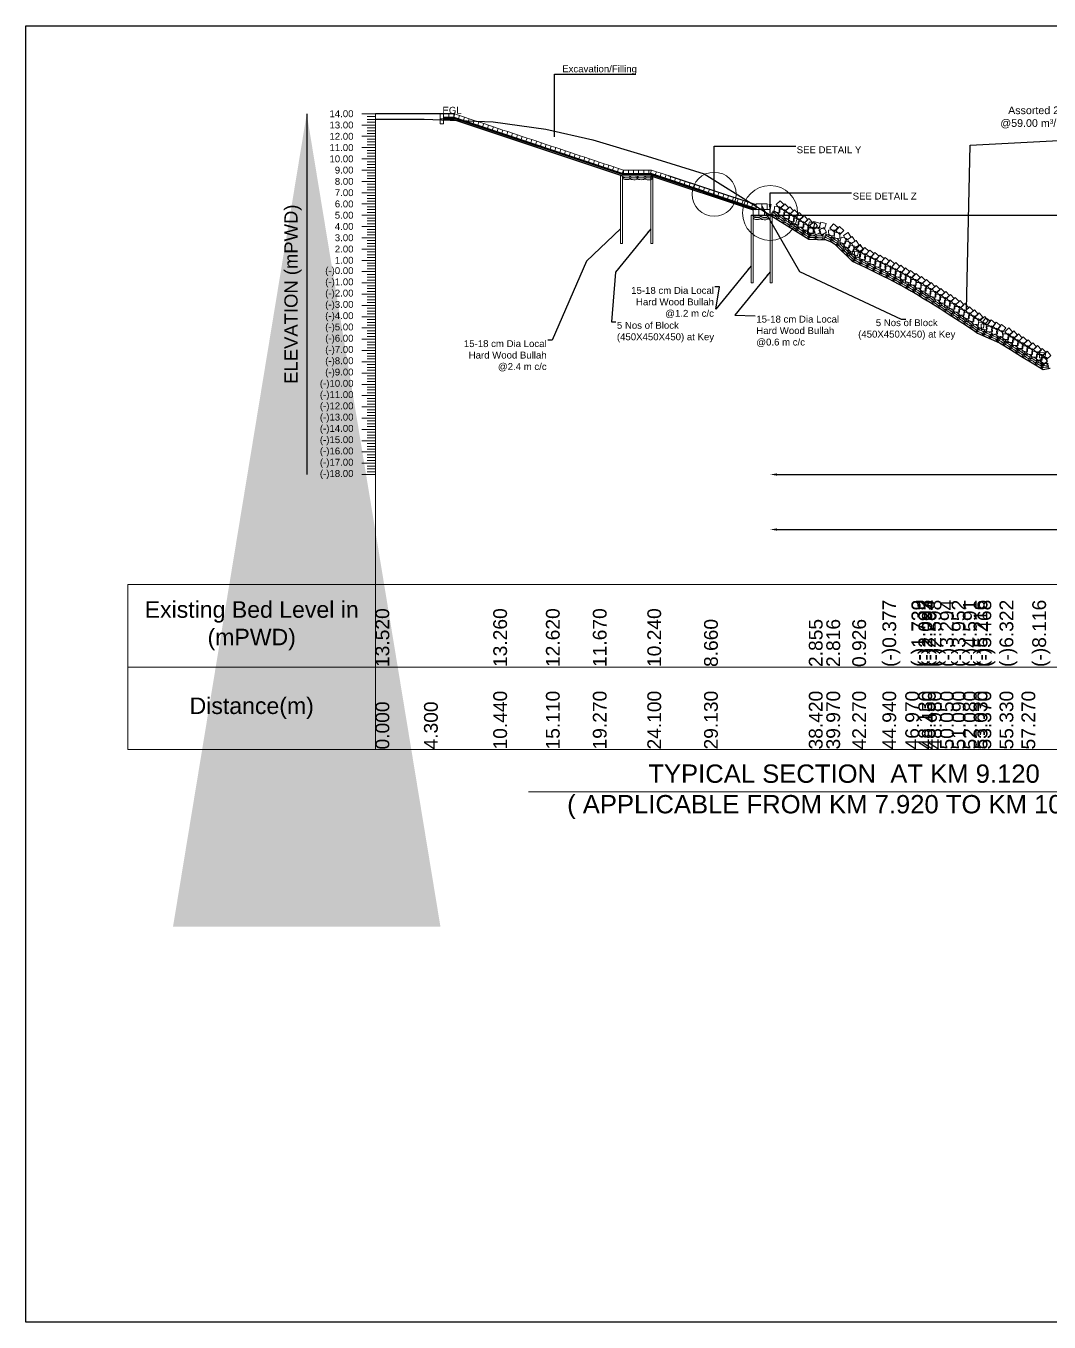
# Model space of a CAD drawing. Header units: inches. Extents: x 89000 to 215021, y -28933 to 1384.
# Drawn here: x 157568.1 to 157658.7, y -28933 to -28818.2 of the extents above; entities that cross this region are included whole.
import ezdxf

# ---------------------------------------------------------------- set-up
doc = ezdxf.new("R2010")
doc.units = ezdxf.units.IN
doc.header["$LTSCALE"] = 7
doc.header["$MEASUREMENT"] = 0
doc.header["$PDMODE"] = 3
doc.linetypes.add('CENTER', pattern=[2, 1.25, -0.25, 0.25, -0.25])
for name, color, linetype, lineweight in [('Bed Level Divider', 7, 'Continuous', 9), ('CL of Xsection', 7, 'CENTER', 9), ('Cross section Data Border', 7, 'Continuous', 9), ('Cross Section Labels', 7, 'Continuous', 9), ('Existing_Bed_Level for Xsection', 7, 'Continuous', 25), ('Long Section Labels', 7, 'Continuous', 9)]:
    doc.layers.add(name, color=color, linetype=linetype, lineweight=lineweight)
doc.styles.get("Standard").update_dxf_attribs({"font": 'arial.ttf'})
doc.dimstyles.new('Appron Lebeling Style', dxfattribs={"dimtxt": 50, "dimasz": 50, "dimexe": 0.18, "dimexo": 0.0625, "dimgap": 0.09, "dimtad": 0, "dimtih": 1, "dimtoh": 1, "dimdec": 4, "dimzin": 0, "dimdsep": 46, "dimtxsty": 'Standard', "dimcen": 0.09, "dimse1": 1, "dimse2": 1, "dimadec": 0, "dimazin": 0, "dimtfac": 1, "dimtdec": 4, "dimtofl": 0, "dimtmove": 0, "dimatfit": 3, "dimfxl": 1, "dimtolj": 1, "dimtzin": 0, "dimarcsym": 0})
doc.dimstyles.get("Standard").update_dxf_attribs({"dimtxt": 0.18, "dimasz": 0.18, "dimexe": 0.18, "dimexo": 0.0625, "dimgap": 0.09, "dimtad": 0, "dimtih": 1, "dimtoh": 1, "dimdec": 4, "dimzin": 0, "dimdsep": 46, "dimtxsty": 'Standard', "dimcen": 0.09, "dimadec": 0, "dimazin": 0, "dimtfac": 1, "dimtdec": 4, "dimtofl": 0, "dimtmove": 0, "dimatfit": 3, "dimfxl": 1, "dimtolj": 1, "dimtzin": 0, "dimarcsym": 0})

# ---------------------------------------------------------------- blocks, each defined once
blk = doc.blocks.new('*D4')
at = {"layer": 'Cross Section Labels', "color": 0, "lineweight": -2, "transparency": 16777216}
for p, q in [((157634.57, -28857.9), (157668.61, -28857.9)), ((157704.29, -28857.9), (157670.25, -28857.9))]:
    blk.add_line(p, q, dxfattribs=at)
at = {"layer": 'Cross Section Labels', "color": 0, "transparency": 16777216}
for points in [[(157634.57, -28857.8), (157634.57, -28858), (157633.97, -28857.9)], [(157704.29, -28857.8), (157704.29, -28858), (157704.89, -28857.9)]]:
    blk.add_solid(points, dxfattribs=at)
at = {"layer": 'Defpoints', "color": 0, "transparency": 16777216}
for p in [(157633.97, -28834.93), (157704.89, -28856.75), (157704.89, -28857.9)]:
    blk.add_point(p, dxfattribs=at)
at = {"layer": 'Cross Section Labels', "color": 0, "transparency": 16777216, "insert": (157669.43, -28857.9), "char_height": 0.3, "attachment_point": 5}
blk.add_mtext('\\A1;77.00 m', dxfattribs=at)
blk = doc.blocks.new('*D5')
at = {"layer": 'Cross Section Labels', "color": 0, "lineweight": -2, "transparency": 16777216}
for p, q in [((157634.57, -28862.77), (157667.21, -28862.77)), ((157704.29, -28862.77), (157671.65, -28862.77))]:
    blk.add_line(p, q, dxfattribs=at)
at = {"layer": 'Cross Section Labels', "color": 0, "transparency": 16777216}
for points in [[(157634.57, -28862.67), (157634.57, -28862.87), (157633.97, -28862.77)], [(157704.29, -28862.67), (157704.29, -28862.87), (157704.89, -28862.77)]]:
    blk.add_solid(points, dxfattribs=at)
at = {"layer": 'Defpoints', "color": 0, "transparency": 16777216}
for p in [(157633.97, -28834.93), (157704.89, -28856.75), (157704.89, -28862.77)]:
    blk.add_point(p, dxfattribs=at)
at = {"layer": 'Cross Section Labels', "color": 0, "transparency": 16777216, "insert": (157669.43, -28862.77), "char_height": 0.3, "attachment_point": 5}
blk.add_mtext('\\A1;Block @59.00 m³/m ^JGoo Bag @58.00 m³/m ', dxfattribs=at)

msp = doc.modelspace()

# ---------------------------------------------------------------- linework, layer by layer
msp.add_lwpolyline([(157568.09036, -28818.16454), (157730.45036, -28818.16454), (157730.45036, -28932.9693), (157568.09036, -28932.9693)], close=True)
at = {"layer": 'Bed Level Divider'}
for p, q in [((157605.96568, -28825.94681), (157606.06041, -28825.96218)), ((157620.73125, -28831.43864), (157620.73125, -28837.42972)), ((157620.73125, -28831.43864), (157620.91099, -28831.43864)), ((157620.91099, -28831.43864), (157623.40727, -28831.43864)), ((157620.91099, -28831.43864), (157623.40727, -28831.43864)), ((157620.91099, -28831.43864), (157620.91099, -28837.42972)), ((157620.92719, -28831.33879), (157623.42347, -28831.33879)), ((157620.94339, -28831.23894), (157623.43968, -28831.23894)), ((157623.40727, -28831.43864), (157623.40727, -28837.42972)), ((157623.40727, -28831.43864), (157623.587, -28831.43864)), ((157623.587, -28831.43864), (157623.587, -28837.42972)), ((157632.29492, -28834.93344), (157632.29492, -28840.93344)), ((157632.47492, -28834.93344), (157632.47492, -28840.93344)), ((157633.97269, -28834.93344), (157633.97269, -28840.93344)), ((157634.15269, -28834.93344), (157634.15269, -28840.93344)), ((157620.73125, -28837.42972), (157620.91099, -28837.42972)), ((157623.40727, -28837.42972), (157623.587, -28837.42972)), ((157632.29492, -28840.93344), (157632.47492, -28840.93344)), ((157633.97269, -28840.93344), (157634.15269, -28840.93344)), ((157599.03742, -28857.89926), (157599.03742, -28867.64086))]:
    msp.add_line(p, q, dxfattribs=at)
at = {"layer": 'CL of Xsection'}
msp.add_line((157623.22879, -28830.93938), (157623.47625, -28830.93537), dxfattribs=at)
at = {"layer": 'Cross section Data Border'}
for points in [[(157716.34284, -28882.25326), (157577.11882, -28882.25326), (157577.11882, -28867.64086), (157716.34284, -28867.64086)], [(157599.03742, -28867.64086), (157599.03742, -28882.25326)], [(157577.11882, -28874.94706), (157716.34284, -28874.94706)]]:
    msp.add_lwpolyline(points, dxfattribs=at)
at = {"layer": 'Cross Section Labels'}
msp.add_lwpolyline([(157612.58986, -28885.99045), (157640.51578, -28885.99045), (157668.4417, -28885.99045)], dxfattribs=at)
for centre, radius in [((157629.0178, -28833.07195), 1.94832), ((157633.97269, -28834.73374), 2.4354)]:
    msp.add_circle(centre, radius, dxfattribs=at)
at = {"layer": 'Existing_Bed_Level for Xsection'}
for points in [[(157605.96568, -28825.94681), (157599.03742, -28825.94681)], [(157605.06702, -28826.24637), (157605.96568, -28826.24637), (157620.94339, -28831.23894)], [(157599.03728, -28826.41422), (157603.33089, -28826.41422), (157609.46177, -28826.67384), (157614.12483, -28827.31289), (157618.27864, -28828.26147), (157623.10147, -28829.68935), (157628.12399, -28831.267), (157637.40019, -28837.06337), (157638.94788, -28837.10232), (157639.42717, -28837.32598), (157639.6768, -28837.46178), (157641.24447, -28838.98951), (157642.39276, -28839.54269), (157643.9105, -28840.29057), (157643.99038, -28840.32153), (157644.42973, -28840.5392), (157645.93748, -28841.33202), (157646.48666, -28841.64456), (157646.50664, -28841.65055), (157647.09576, -28842.00602), (157647.10574, -28842.00802), (157647.41528, -28842.20472), (157647.91454, -28842.50827), (157647.9445, -28842.52724), (157649.01291, -28843.20324), (157650.05136, -28843.86026), (157651.03989, -28844.49831), (157651.98848, -28845.12238), (157652.32797, -28845.37401), (157654.28506, -28846.22674), (157655.25362, -28846.83483), (157656.22218, -28847.43394), (157657.18075, -28848.01807), (157658.13932, -28848.58723), (157658.76839, -28848.48538)], [(157605.06702, -28826.34622), (157605.94948, -28826.34622), (157620.92719, -28831.33879)], [(157605.06702, -28826.44607), (157605.93328, -28826.44607), (157620.91099, -28831.43864)], [(157622.80816, -28831.23894), (157622.87038, -28831.25967)], [(157623.38153, -28831.21955), (157632.74123, -28834.33945)], [(157623.40727, -28831.43864), (157632.47492, -28834.46119)], [(157623.42347, -28831.33879), (157632.70965, -28834.43418)], [(157624.03879, -28831.43864), (157632.72454, -28834.33389)], [(157632.72454, -28834.01813), (157624.98606, -28831.43864)], [(157632.29492, -28834.93344), (157731.03492, -28834.93344)]]:
    msp.add_lwpolyline(points, dxfattribs=at)
at = {"layer": 'Long Section Labels'}
for points in [[(157599.03742, -28825.94681), (157597.81972, -28825.94681)], [(157599.03742, -28826.19644), (157598.3068, -28826.19644)], [(157599.03742, -28857.89926), (157599.03742, -28856.90075), (157599.03742, -28855.90223), (157599.03742, -28854.90372), (157599.03742, -28853.9052), (157599.03742, -28852.90669), (157599.03742, -28851.90818), (157599.03742, -28850.90966), (157599.03742, -28849.91115), (157599.03742, -28848.91263), (157599.03742, -28847.91412), (157599.03742, -28846.91561), (157599.03742, -28845.91709), (157599.03742, -28844.91858), (157599.03742, -28843.92006), (157599.03742, -28842.92155), (157599.03742, -28841.92304), (157599.03742, -28840.92452), (157599.03742, -28839.92601), (157599.03742, -28838.92749), (157599.03742, -28837.92898), (157599.03742, -28836.93047), (157599.03742, -28835.93195), (157599.03742, -28834.93344), (157599.03742, -28833.93492), (157599.03742, -28832.93641), (157599.03742, -28831.9379), (157599.03742, -28830.93938), (157599.03742, -28829.94087), (157599.03742, -28828.94235), (157599.03742, -28827.94384), (157599.03742, -28826.94533), (157599.03742, -28825.94681)], [(157599.03742, -28826.94533), (157597.81972, -28826.94533)], [(157599.03742, -28826.44607), (157598.3068, -28826.44607)], [(157599.03742, -28826.6957), (157598.3068, -28826.6957)], [(157599.03742, -28827.19495), (157598.3068, -28827.19495)], [(157599.03742, -28827.44458), (157598.3068, -28827.44458)], [(157599.03742, -28827.94384), (157597.81972, -28827.94384)], [(157599.03742, -28827.69421), (157598.3068, -28827.69421)], [(157599.03742, -28828.19347), (157598.3068, -28828.19347)], [(157599.03742, -28828.4431), (157598.3068, -28828.4431)], [(157599.03742, -28828.94235), (157597.81972, -28828.94235)], [(157599.03742, -28828.69273), (157598.3068, -28828.69273)], [(157599.03742, -28829.19198), (157598.3068, -28829.19198)], [(157599.03742, -28829.44161), (157598.3068, -28829.44161)], [(157599.03742, -28829.69124), (157598.3068, -28829.69124)], [(157599.03742, -28829.94087), (157597.81972, -28829.94087)], [(157599.03742, -28830.1905), (157598.3068, -28830.1905)], [(157599.03742, -28830.44013), (157598.3068, -28830.44013)], [(157599.03742, -28830.68975), (157598.3068, -28830.68975)], [(157599.03742, -28830.93938), (157597.81972, -28830.93938)], [(157599.03742, -28831.9379), (157597.81972, -28831.9379)], [(157599.03742, -28831.18901), (157598.3068, -28831.18901)], [(157599.03742, -28831.43864), (157598.3068, -28831.43864)], [(157599.03742, -28831.68827), (157598.3068, -28831.68827)], [(157623.38153, -28831.21955), (157623.47625, -28830.93537)], [(157599.03742, -28832.93641), (157597.81972, -28832.93641)], [(157599.03742, -28832.18752), (157598.3068, -28832.18752)], [(157599.03742, -28832.43715), (157598.3068, -28832.43715)], [(157599.03742, -28832.68678), (157598.3068, -28832.68678)], [(157599.03742, -28833.18604), (157598.3068, -28833.18604)], [(157599.03742, -28833.93492), (157597.81972, -28833.93492)], [(157599.03742, -28833.43567), (157598.3068, -28833.43567)], [(157599.03742, -28833.6853), (157598.3068, -28833.6853)], [(157599.03742, -28834.18455), (157598.3068, -28834.18455)], [(157599.03742, -28834.93344), (157597.81972, -28834.93344)], [(157599.03742, -28834.43418), (157598.3068, -28834.43418)], [(157599.03742, -28834.68381), (157598.3068, -28834.68381)], [(157599.03742, -28835.18307), (157598.3068, -28835.18307)], [(157599.03742, -28835.4327), (157598.3068, -28835.4327)], [(157599.03742, -28835.93195), (157597.81972, -28835.93195)], [(157599.03742, -28835.68232), (157598.3068, -28835.68232)], [(157599.03742, -28836.18158), (157598.3068, -28836.18158)], [(157599.03742, -28836.43121), (157598.3068, -28836.43121)], [(157599.03742, -28836.93047), (157597.81972, -28836.93047)], [(157599.03742, -28836.68084), (157598.3068, -28836.68084)], [(157599.03742, -28837.18009), (157598.3068, -28837.18009)], [(157599.03742, -28837.42972), (157598.3068, -28837.42972)], [(157599.03742, -28837.67935), (157598.3068, -28837.67935)], [(157599.03742, -28837.92898), (157597.81972, -28837.92898)], [(157599.03742, -28838.92749), (157597.81972, -28838.92749)], [(157599.03742, -28838.17861), (157598.3068, -28838.17861)], [(157599.03742, -28838.42824), (157598.3068, -28838.42824)], [(157599.03742, -28838.67787), (157598.3068, -28838.67787)], [(157599.03742, -28839.92601), (157597.81972, -28839.92601)], [(157599.03742, -28839.17712), (157598.3068, -28839.17712)], [(157599.03742, -28839.42675), (157598.3068, -28839.42675)], [(157599.03742, -28839.67638), (157598.3068, -28839.67638)], [(157599.03742, -28840.92452), (157597.81972, -28840.92452)], [(157599.03742, -28840.17564), (157598.3068, -28840.17564)], [(157599.03742, -28840.42527), (157598.3068, -28840.42527)], [(157599.03742, -28840.67489), (157598.3068, -28840.67489)], [(157599.03742, -28841.17415), (157598.3068, -28841.17415)], [(157599.03742, -28841.92304), (157597.81972, -28841.92304)], [(157599.03742, -28841.42378), (157598.3068, -28841.42378)], [(157599.03742, -28841.67341), (157598.3068, -28841.67341)], [(157599.03742, -28842.17266), (157598.3068, -28842.17266)], [(157599.03742, -28842.92155), (157597.81972, -28842.92155)], [(157599.03742, -28842.42229), (157598.3068, -28842.42229)], [(157599.03742, -28842.67192), (157598.3068, -28842.67192)], [(157599.03742, -28843.17118), (157598.3068, -28843.17118)], [(157599.03742, -28843.42081), (157598.3068, -28843.42081)], [(157599.03742, -28843.92006), (157597.81972, -28843.92006)], [(157599.03742, -28843.67044), (157598.3068, -28843.67044)], [(157599.03742, -28844.16969), (157598.3068, -28844.16969)], [(157599.03742, -28844.41932), (157598.3068, -28844.41932)], [(157599.03742, -28844.66895), (157598.3068, -28844.66895)], [(157599.03742, -28844.91858), (157597.81972, -28844.91858)], [(157599.03742, -28845.16821), (157598.3068, -28845.16821)], [(157599.03742, -28845.41784), (157598.3068, -28845.41784)], [(157599.03742, -28845.66746), (157598.3068, -28845.66746)], [(157599.03742, -28845.91709), (157597.81972, -28845.91709)], [(157599.03742, -28846.91561), (157597.81972, -28846.91561)], [(157599.03742, -28846.16672), (157598.3068, -28846.16672)], [(157599.03742, -28846.41635), (157598.3068, -28846.41635)], [(157599.03742, -28846.66598), (157598.3068, -28846.66598)], [(157599.03742, -28847.91412), (157597.81972, -28847.91412)], [(157599.03742, -28847.16523), (157598.3068, -28847.16523)], [(157599.03742, -28847.41486), (157598.3068, -28847.41486)], [(157599.03742, -28847.66449), (157598.3068, -28847.66449)], [(157599.03742, -28848.91263), (157597.81972, -28848.91263)], [(157599.03742, -28848.16375), (157598.3068, -28848.16375)], [(157599.03742, -28848.41338), (157598.3068, -28848.41338)], [(157599.03742, -28848.66301), (157598.3068, -28848.66301)], [(157599.03742, -28849.16226), (157598.3068, -28849.16226)], [(157599.03742, -28849.91115), (157597.81972, -28849.91115)], [(157599.03742, -28849.41189), (157598.3068, -28849.41189)], [(157599.03742, -28849.66152), (157598.3068, -28849.66152)], [(157599.03742, -28850.16078), (157598.3068, -28850.16078)], [(157599.03742, -28850.41041), (157598.3068, -28850.41041)], [(157599.03742, -28850.90966), (157597.81972, -28850.90966)], [(157599.03742, -28850.66003), (157598.3068, -28850.66003)], [(157599.03742, -28851.15929), (157598.3068, -28851.15929)], [(157599.03742, -28851.40892), (157598.3068, -28851.40892)], [(157599.03742, -28851.90818), (157597.81972, -28851.90818)], [(157599.03742, -28851.65855), (157598.3068, -28851.65855)], [(157599.03742, -28852.1578), (157598.3068, -28852.1578)], [(157599.03742, -28852.40743), (157598.3068, -28852.40743)], [(157599.03742, -28852.65706), (157598.3068, -28852.65706)], [(157599.03742, -28852.90669), (157597.81972, -28852.90669)], [(157599.03742, -28853.15632), (157598.3068, -28853.15632)], [(157599.03742, -28853.40595), (157598.3068, -28853.40595)], [(157599.03742, -28853.65558), (157598.3068, -28853.65558)], [(157599.03742, -28853.9052), (157597.81972, -28853.9052)], [(157599.03742, -28854.90372), (157597.81972, -28854.90372)], [(157599.03742, -28854.15483), (157598.3068, -28854.15483)], [(157599.03742, -28854.40446), (157598.3068, -28854.40446)], [(157599.03742, -28854.65409), (157598.3068, -28854.65409)], [(157599.03742, -28855.90223), (157597.81972, -28855.90223)], [(157599.03742, -28855.15335), (157598.3068, -28855.15335)], [(157599.03742, -28855.40298), (157598.3068, -28855.40298)], [(157599.03742, -28855.6526), (157598.3068, -28855.6526)], [(157599.03742, -28856.15186), (157598.3068, -28856.15186)], [(157599.03742, -28856.90075), (157597.81972, -28856.90075)], [(157599.03742, -28856.40149), (157598.3068, -28856.40149)], [(157599.03742, -28856.65112), (157598.3068, -28856.65112)], [(157599.03742, -28857.15037), (157598.3068, -28857.15037)], [(157599.03742, -28857.89926), (157597.81972, -28857.89926)], [(157599.03742, -28857.4), (157598.3068, -28857.4)], [(157599.03742, -28857.64963), (157598.3068, -28857.64963)]]:
    msp.add_lwpolyline(points, dxfattribs=at)
for points in [[(157605.06702, -28825.94681), (157604.76747, -28825.94681), (157604.76747, -28826.39614), (157605.06702, -28826.39614)], [(157605.51635, -28825.94681), (157605.06702, -28825.94681), (157605.06702, -28826.24637), (157605.51635, -28826.24637)], [(157605.96568, -28825.94681), (157605.51635, -28825.94681), (157605.51635, -28826.24637), (157605.96568, -28826.24637)], [(157606.48668, -28826.10428), (157606.06041, -28825.96218), (157605.96568, -28826.24637), (157606.39196, -28826.38846)], [(157606.91296, -28826.24637), (157606.48668, -28826.10428), (157606.39196, -28826.38846), (157606.81823, -28826.53055)], [(157607.33923, -28826.38846), (157606.91296, -28826.24637), (157606.81823, -28826.53055), (157607.2445, -28826.67264)], [(157605.06702, -28826.39614), (157604.76747, -28826.39614), (157604.76747, -28826.84547), (157605.06702, -28826.84547)], [(157607.7655, -28826.53055), (157607.33923, -28826.38846), (157607.2445, -28826.67264), (157607.67078, -28826.81473)], [(157608.19178, -28826.67264), (157607.7655, -28826.53055), (157607.67078, -28826.81473), (157608.09705, -28826.95682)], [(157608.61805, -28826.81473), (157608.19178, -28826.67264), (157608.09705, -28826.95682), (157608.52332, -28827.09891)], [(157609.04432, -28826.95682), (157608.61805, -28826.81473), (157608.52332, -28827.09891), (157608.9496, -28827.241)], [(157609.4706, -28827.09891), (157609.04432, -28826.95682), (157608.9496, -28827.241), (157609.37587, -28827.38309)], [(157609.89687, -28827.241), (157609.4706, -28827.09891), (157609.37587, -28827.38309), (157609.80214, -28827.52519)], [(157610.32314, -28827.38309), (157609.89687, -28827.241), (157609.80214, -28827.52519), (157610.22841, -28827.66728)], [(157610.74941, -28827.52519), (157610.32314, -28827.38309), (157610.22841, -28827.66728), (157610.65469, -28827.80937)], [(157611.17569, -28827.66728), (157610.74941, -28827.52519), (157610.65469, -28827.80937), (157611.08096, -28827.95146)], [(157611.60196, -28827.80937), (157611.17569, -28827.66728), (157611.08096, -28827.95146), (157611.50723, -28828.09355)], [(157612.02823, -28827.95146), (157611.60196, -28827.80937), (157611.50723, -28828.09355), (157611.93351, -28828.23564)], [(157612.45451, -28828.09355), (157612.02823, -28827.95146), (157611.93351, -28828.23564), (157612.35978, -28828.37773)], [(157612.88078, -28828.23564), (157612.45451, -28828.09355), (157612.35978, -28828.37773), (157612.78605, -28828.51982)], [(157613.30705, -28828.37773), (157612.88078, -28828.23564), (157612.78605, -28828.51982), (157613.21233, -28828.66191)], [(157613.73333, -28828.51982), (157613.30705, -28828.37773), (157613.21233, -28828.66191), (157613.6386, -28828.804)], [(157614.1596, -28828.66191), (157613.73333, -28828.51982), (157613.6386, -28828.804), (157614.06487, -28828.9461)], [(157614.58587, -28828.804), (157614.1596, -28828.66191), (157614.06487, -28828.9461), (157614.49115, -28829.08819)], [(157615.01215, -28828.9461), (157614.58587, -28828.804), (157614.49115, -28829.08819), (157614.91742, -28829.23028)], [(157615.43842, -28829.08819), (157615.01215, -28828.9461), (157614.91742, -28829.23028), (157615.34369, -28829.37237)], [(157615.86469, -28829.23028), (157615.43842, -28829.08819), (157615.34369, -28829.37237), (157615.76996, -28829.51446)], [(157616.29097, -28829.37237), (157615.86469, -28829.23028), (157615.76996, -28829.51446), (157616.19624, -28829.65655)], [(157616.71724, -28829.51446), (157616.29097, -28829.37237), (157616.19624, -28829.65655), (157616.62251, -28829.79864)], [(157617.14351, -28829.65655), (157616.71724, -28829.51446), (157616.62251, -28829.79864), (157617.04878, -28829.94073)], [(157617.56978, -28829.79864), (157617.14351, -28829.65655), (157617.04878, -28829.94073), (157617.47506, -28830.08282)], [(157617.99606, -28829.94073), (157617.56978, -28829.79864), (157617.47506, -28830.08282), (157617.90133, -28830.22492)], [(157618.42233, -28830.08282), (157617.99606, -28829.94073), (157617.90133, -28830.22492), (157618.3276, -28830.36701)], [(157618.8486, -28830.22492), (157618.42233, -28830.08282), (157618.3276, -28830.36701), (157618.75388, -28830.5091)], [(157619.27488, -28830.36701), (157618.8486, -28830.22492), (157618.75388, -28830.5091), (157619.18015, -28830.65119)], [(157619.70115, -28830.5091), (157619.27488, -28830.36701), (157619.18015, -28830.65119), (157619.60642, -28830.79328)], [(157620.12742, -28830.65119), (157619.70115, -28830.5091), (157619.60642, -28830.79328), (157620.0327, -28830.93537)], [(157620.5537, -28830.79328), (157620.12742, -28830.65119), (157620.0327, -28830.93537), (157620.45897, -28831.07746)], [(157620.97997, -28830.93537), (157620.5537, -28830.79328), (157620.45897, -28831.07746), (157620.88524, -28831.21955)], [(157621.43146, -28830.93938), (157620.98213, -28830.93938), (157620.98213, -28831.23894), (157621.43146, -28831.23894)], [(157621.88079, -28830.93938), (157621.43146, -28830.93938), (157621.43146, -28831.23894), (157621.88079, -28831.23894)], [(157622.33012, -28830.93938), (157621.88079, -28830.93938), (157621.88079, -28831.23894), (157622.33012, -28831.23894)], [(157622.77945, -28830.93938), (157622.33012, -28830.93938), (157622.33012, -28831.23894), (157622.77945, -28831.23894)], [(157623.22879, -28830.93938), (157622.77945, -28830.93938), (157622.77945, -28831.23894), (157623.22879, -28831.23894)], [(157623.90253, -28831.07746), (157623.47625, -28830.93537), (157623.38153, -28831.21955), (157623.8078, -28831.36164)], [(157624.3288, -28831.21955), (157623.90253, -28831.07746), (157623.8078, -28831.36164), (157624.23407, -28831.50373)], [(157624.75507, -28831.36164), (157624.3288, -28831.21955), (157624.23407, -28831.50373), (157624.66035, -28831.64583)], [(157625.18135, -28831.50373), (157624.75507, -28831.36164), (157624.66035, -28831.64583), (157625.08662, -28831.78792)], [(157625.60762, -28831.64583), (157625.18135, -28831.50373), (157625.08662, -28831.78792), (157625.51289, -28831.93001)], [(157626.03389, -28831.78792), (157625.60762, -28831.64583), (157625.51289, -28831.93001), (157625.93917, -28832.0721)], [(157626.46017, -28831.93001), (157626.03389, -28831.78792), (157625.93917, -28832.0721), (157626.36544, -28832.21419)], [(157626.88644, -28832.0721), (157626.46017, -28831.93001), (157626.36544, -28832.21419), (157626.79171, -28832.35628)], [(157627.31271, -28832.21419), (157626.88644, -28832.0721), (157626.79171, -28832.35628), (157627.21798, -28832.49837)], [(157627.73899, -28832.35628), (157627.31271, -28832.21419), (157627.21798, -28832.49837), (157627.64426, -28832.64046)], [(157628.16526, -28832.49837), (157627.73899, -28832.35628), (157627.64426, -28832.64046), (157628.07053, -28832.78255)], [(157628.59153, -28832.64046), (157628.16526, -28832.49837), (157628.07053, -28832.78255), (157628.4968, -28832.92464)], [(157629.0178, -28832.78255), (157628.59153, -28832.64046), (157628.4968, -28832.92464), (157628.92308, -28833.06674)], [(157629.44408, -28832.92464), (157629.0178, -28832.78255), (157628.92308, -28833.06674), (157629.34935, -28833.20883)], [(157629.87035, -28833.06674), (157629.44408, -28832.92464), (157629.34935, -28833.20883), (157629.77562, -28833.35092)], [(157630.29662, -28833.20883), (157629.87035, -28833.06674), (157629.77562, -28833.35092), (157630.2019, -28833.49301)], [(157630.7229, -28833.35092), (157630.29662, -28833.20883), (157630.2019, -28833.49301), (157630.62817, -28833.6351)], [(157631.14917, -28833.49301), (157630.7229, -28833.35092), (157630.62817, -28833.6351), (157631.05444, -28833.77719)], [(157631.57544, -28833.6351), (157631.14917, -28833.49301), (157631.05444, -28833.77719), (157631.48072, -28833.91928)], [(157632.00172, -28833.77719), (157631.57544, -28833.6351), (157631.48072, -28833.91928), (157631.90699, -28834.06137)], [(157632.42799, -28833.91928), (157632.00172, -28833.77719), (157631.90699, -28834.06137), (157632.33326, -28834.20346)], [(157633.2238, -28833.93492), (157632.72454, -28833.93492), (157632.72454, -28834.43418), (157633.2238, -28834.43418)], [(157633.72306, -28833.93492), (157633.2238, -28833.93492), (157633.2238, -28834.43418), (157633.72306, -28834.43418)], [(157634.84485, -28834.18155), (157634.34591, -28834.16383), (157634.32819, -28834.66277), (157634.82713, -28834.68049)], [(157635.2039, -28834.01116), (157634.86348, -28833.64596), (157634.49828, -28833.98638), (157634.8387, -28834.35158)], [(157635.62729, -28834.27572), (157635.28687, -28833.91052), (157634.92167, -28834.25094), (157635.26209, -28834.61614)], [(157636.05069, -28834.54029), (157635.71027, -28834.17508), (157635.34507, -28834.5155), (157635.68549, -28834.88071)], [(157632.97417, -28834.43418), (157632.47492, -28834.43418), (157632.47492, -28834.93344), (157632.97417, -28834.93344)], [(157633.47343, -28834.43418), (157632.97417, -28834.43418), (157632.97417, -28834.93344), (157633.47343, -28834.93344)], [(157633.97269, -28834.43418), (157633.47343, -28834.43418), (157633.47343, -28834.93344), (157633.97269, -28834.93344)], [(157635.26825, -28834.44611), (157634.76931, -28834.42839), (157634.75159, -28834.92734), (157635.25053, -28834.94506)], [(157635.69164, -28834.71068), (157635.1927, -28834.69296), (157635.17498, -28835.1919), (157635.67392, -28835.20962)], [(157636.11504, -28834.97524), (157635.6161, -28834.95752), (157635.59837, -28835.45647), (157636.09732, -28835.47419)], [(157636.47408, -28834.80485), (157636.13366, -28834.43965), (157635.76846, -28834.78007), (157636.10888, -28835.14527)], [(157636.53843, -28835.23981), (157636.03949, -28835.22209), (157636.02177, -28835.72103), (157636.52071, -28835.73875)], [(157636.89748, -28835.06941), (157636.55706, -28834.70421), (157636.19186, -28835.04463), (157636.53228, -28835.40984)], [(157636.96183, -28835.50437), (157636.46288, -28835.48665), (157636.44516, -28835.98559), (157636.94411, -28836.00332)], [(157637.32087, -28835.33398), (157636.98045, -28834.96878), (157636.61525, -28835.3092), (157636.95567, -28835.6744)], [(157637.74427, -28835.59854), (157637.40385, -28835.23334), (157637.03864, -28835.57376), (157637.37906, -28835.93896)], [(157638.16766, -28835.86311), (157637.82724, -28835.49791), (157637.46204, -28835.83833), (157637.80246, -28836.20353)], [(157637.38522, -28835.76894), (157636.88628, -28835.75122), (157636.86856, -28836.25016), (157637.3675, -28836.26788)], [(157637.72136, -28835.98317), (157637.28271, -28836.22158), (157637.52112, -28836.66023), (157637.95978, -28836.42182)], [(157637.80862, -28836.0335), (157637.30967, -28836.01578), (157637.29195, -28836.51472), (157637.7909, -28836.53245)], [(157637.94391, -28835.65389), (157637.4651, -28835.51249), (157637.32369, -28835.99131), (157637.80251, -28836.13271)], [(157638.22046, -28835.99572), (157637.78181, -28836.23413), (157638.02022, -28836.67279), (157638.45888, -28836.43438)], [(157638.44301, -28835.66645), (157637.96419, -28835.52505), (157637.82279, -28836.00386), (157638.30161, -28836.14527)], [(157638.71956, -28836.00828), (157638.28091, -28836.24669), (157638.51932, -28836.68535), (157638.95797, -28836.44694)], [(157638.94211, -28835.67901), (157638.46329, -28835.53761), (157638.32189, -28836.01642), (157638.80071, -28836.15782)], [(157639.63337, -28836.22034), (157639.13597, -28836.26341), (157639.17904, -28836.76081), (157639.67644, -28836.71774)], [(157639.96903, -28836.00756), (157639.58674, -28835.68646), (157639.26563, -28836.06875), (157639.64793, -28836.38986)], [(157640.14033, -28836.47373), (157639.64123, -28836.48609), (157639.6536, -28836.9852), (157640.1527, -28836.97283)], [(157640.48846, -28836.28201), (157640.12666, -28835.93798), (157639.78263, -28836.29978), (157640.14443, -28836.64381)], [(157641.13843, -28836.89479), (157640.88333, -28836.46563), (157640.45417, -28836.72073), (157640.70927, -28837.14989)], [(157640.75139, -28836.98505), (157640.26759, -28836.86178), (157640.14432, -28837.34558), (157640.62812, -28837.46885)], [(157641.10895, -28837.3335), (157640.62515, -28837.21022), (157640.50187, -28837.69402), (157640.98567, -28837.8173)], [(157641.49599, -28837.24324), (157641.24089, -28836.81407), (157640.81172, -28837.06917), (157641.06682, -28837.49834)], [(157641.4665, -28837.68194), (157640.9827, -28837.55867), (157640.85943, -28838.04246), (157641.34323, -28838.16574)], [(157641.85354, -28837.59168), (157641.59844, -28837.16252), (157641.16928, -28837.41762), (157641.42438, -28837.84678)], [(157642.21109, -28837.94012), (157641.95599, -28837.51096), (157641.52683, -28837.76606), (157641.78193, -28838.19522)], [(157642.2733, -28837.90458), (157641.89499, -28837.5788), (157641.5692, -28837.95711), (157641.94752, -28838.2829)], [(157642.72309, -28838.12126), (157642.34477, -28837.79548), (157642.01899, -28838.17379), (157642.3973, -28838.49958)], [(157641.82405, -28838.03038), (157641.34026, -28837.90711), (157641.21698, -28838.39091), (157641.70078, -28838.51418)], [(157641.93504, -28838.11322), (157641.43716, -28838.15016), (157641.4741, -28838.64805), (157641.97199, -28838.6111)], [(157642.38483, -28838.3299), (157641.88694, -28838.36684), (157641.92389, -28838.86473), (157642.42178, -28838.82778)], [(157642.83462, -28838.54658), (157642.33673, -28838.58352), (157642.37367, -28839.08141), (157642.87156, -28839.04446)], [(157643.17287, -28838.33794), (157642.79456, -28838.01216), (157642.46878, -28838.39047), (157642.84709, -28838.71626)], [(157643.29142, -28838.77123), (157642.79322, -28838.80374), (157642.82573, -28839.30193), (157643.32393, -28839.26943)], [(157643.63152, -28838.56562), (157643.25612, -28838.23647), (157642.92698, -28838.61187), (157643.30238, -28838.94101)], [(157644.07936, -28838.78629), (157643.70396, -28838.45715), (157643.37482, -28838.83255), (157643.75022, -28839.16169)], [(157644.5272, -28839.00697), (157644.1518, -28838.67783), (157643.82266, -28839.05323), (157644.19805, -28839.38237)], [(157644.98047, -28839.22288), (157644.60579, -28838.89292), (157644.27584, -28839.26761), (157644.65052, -28839.59756)], [(157643.73926, -28838.99191), (157643.24106, -28839.02441), (157643.27357, -28839.52261), (157643.77176, -28839.4901)], [(157644.18709, -28839.21258), (157643.6889, -28839.24509), (157643.7214, -28839.74329), (157644.2196, -28839.71078)], [(157644.63993, -28839.42775), (157644.14166, -28839.45918), (157644.17309, -28839.95745), (157644.67136, -28839.92602)], [(157645.10882, -28839.6655), (157644.60994, -28839.68492), (157644.62936, -28840.18379), (157645.12823, -28840.16438)], [(157645.4542, -28839.46888), (157645.08757, -28839.13), (157644.74869, -28839.49663), (157645.11532, -28839.83551)], [(157645.55071, -28839.89786), (157645.05183, -28839.91727), (157645.07125, -28840.41615), (157645.57012, -28840.39673)], [(157645.89609, -28839.70124), (157645.52946, -28839.36236), (157645.19058, -28839.72898), (157645.55721, -28840.06787)], [(157646.33798, -28839.9336), (157645.97135, -28839.59472), (157645.63247, -28839.96134), (157645.9991, -28840.30023)], [(157646.77987, -28840.16596), (157646.41324, -28839.82707), (157646.07436, -28840.1937), (157646.44099, -28840.53259)], [(157647.25252, -28840.44158), (157646.89737, -28840.09068), (157646.54648, -28840.44582), (157646.90162, -28840.79672)], [(157645.9926, -28840.13021), (157645.49372, -28840.14963), (157645.51314, -28840.64851), (157646.01202, -28840.62909)], [(157646.43449, -28840.36257), (157645.93561, -28840.38199), (157645.95503, -28840.88087), (157646.45391, -28840.86145)], [(157646.90078, -28840.62659), (157646.40153, -28840.62939), (157646.40434, -28841.12864), (157646.90359, -28841.12584)], [(157647.35652, -28840.89064), (157646.85736, -28840.8807), (157646.84742, -28841.37986), (157647.34658, -28841.3898)], [(157647.71286, -28840.71467), (157647.36679, -28840.35482), (157647.00694, -28840.70089), (157647.35302, -28841.06074)], [(157647.80536, -28841.1613), (157647.30656, -28841.13978), (157647.28505, -28841.63858), (157647.78385, -28841.66009)], [(157648.16569, -28840.99364), (157647.82805, -28840.62586), (157647.46027, -28840.96349), (157647.79791, -28841.33127)], [(157648.5679, -28841.23838), (157648.22304, -28840.87736), (157647.86202, -28841.22222), (157648.20688, -28841.58323)], [(157649.01255, -28841.51719), (157648.67419, -28841.15008), (157648.30708, -28841.48844), (157648.64544, -28841.85555)], [(157648.21096, -28841.41315), (157647.71184, -28841.40152), (157647.70022, -28841.90065), (157648.19934, -28841.91227)], [(157648.65256, -28841.68556), (157648.15372, -28841.66504), (157648.1332, -28842.16387), (157648.63203, -28842.1844)], [(157649.07446, -28841.9525), (157648.57562, -28841.93198), (157648.5551, -28842.43081), (157649.05393, -28842.45134)], [(157649.43445, -28841.78413), (157649.09609, -28841.41702), (157648.72898, -28841.75538), (157649.06735, -28842.12249)], [(157649.49636, -28842.21944), (157648.99752, -28842.19892), (157648.977, -28842.69775), (157649.47583, -28842.71828)], [(157649.85635, -28842.05107), (157649.51799, -28841.68396), (157649.15088, -28842.02232), (157649.48925, -28842.38943)], [(157650.27824, -28842.318), (157649.93988, -28841.95089), (157649.57277, -28842.28926), (157649.91114, -28842.65636)], [(157650.70015, -28842.58493), (157650.36178, -28842.21783), (157649.99468, -28842.55619), (157650.33304, -28842.9233)], [(157649.91825, -28842.48637), (157649.41942, -28842.46585), (157649.3989, -28842.96469), (157649.89773, -28842.98521)], [(157650.34015, -28842.75331), (157649.84132, -28842.73279), (157649.8208, -28843.23162), (157650.31963, -28843.25214)], [(157650.76975, -28843.02672), (157650.27112, -28843.00168), (157650.24608, -28843.50031), (157650.74471, -28843.52535)], [(157651.13125, -28842.86161), (157650.79623, -28842.49145), (157650.42607, -28842.82648), (157650.7611, -28843.19664)], [(157651.18922, -28843.29747), (157650.69059, -28843.27243), (157650.66555, -28843.77106), (157651.16418, -28843.79609)], [(157651.55072, -28843.13236), (157651.21569, -28842.7622), (157650.84554, -28843.09723), (157651.18057, -28843.46738)], [(157651.60868, -28843.56821), (157651.11006, -28843.54317), (157651.08502, -28844.0418), (157651.58365, -28844.06684)], [(157651.97019, -28843.4031), (157651.63516, -28843.03295), (157651.26501, -28843.36798), (157651.60003, -28843.73813)], [(157652.39691, -28843.68567), (157652.06513, -28843.3126), (157651.69206, -28843.64438), (157652.02384, -28844.01745)], [(157652.03398, -28843.84761), (157651.53558, -28843.81822), (157651.50619, -28844.31661), (157652.00458, -28844.34601)], [(157652.45106, -28844.12201), (157651.95267, -28844.09262), (157651.92328, -28844.59101), (157652.42167, -28844.62041)], [(157652.814, -28843.96007), (157652.48221, -28843.587), (157652.10915, -28843.91878), (157652.44093, -28844.29185)], [(157652.90802, -28844.44673), (157652.41205, -28844.38953), (157652.35485, -28844.8855), (157652.85081, -28844.9427)], [(157653.27944, -28844.30532), (157652.96903, -28843.9143), (157652.578, -28844.22471), (157652.88841, -28844.61573)], [(157653.13956, -28844.53977), (157652.64344, -28844.59561), (157652.69928, -28845.09173), (157653.19541, -28845.03589)], [(157653.46964, -28844.31842), (157653.07922, -28844.00725), (157652.76805, -28844.39768), (157653.15847, -28844.70885)], [(157653.92734, -28844.51785), (157653.53692, -28844.20668), (157653.22575, -28844.5971), (157653.61617, -28844.90827)], [(157654.38504, -28844.71727), (157653.99461, -28844.40611), (157653.68345, -28844.79653), (157654.07387, -28845.1077)], [(157654.84274, -28844.9167), (157654.45231, -28844.60553), (157654.14114, -28844.99596), (157654.53157, -28845.30712)], [(157653.59726, -28844.73919), (157653.10114, -28844.79503), (157653.15698, -28845.29116), (157653.6531, -28845.23531)], [(157654.05496, -28844.93862), (157653.55883, -28844.99446), (157653.61468, -28845.49058), (157654.1108, -28845.43474)], [(157654.51265, -28845.13804), (157654.01653, -28845.19389), (157654.07237, -28845.69001), (157654.5685, -28845.63417)], [(157655.09711, -28845.44975), (157654.5982, -28845.43097), (157654.57942, -28845.92987), (157655.07832, -28845.94865)], [(157655.45651, -28845.28012), (157655.11687, -28844.9142), (157654.75095, -28845.25384), (157655.09059, -28845.61976)], [(157655.51994, -28845.71522), (157655.02103, -28845.69643), (157655.00225, -28846.19534), (157655.50115, -28846.21412)], [(157655.87934, -28845.54559), (157655.5397, -28845.17966), (157655.17378, -28845.5193), (157655.51342, -28845.88523)], [(157656.29523, -28845.80407), (157655.95315, -28845.44043), (157655.5895, -28845.7825), (157655.93158, -28846.14615)], [(157656.71982, -28846.06671), (157656.37774, -28845.70306), (157656.0141, -28846.04514), (157656.35617, -28846.40879)], [(157655.93696, -28845.9761), (157655.43795, -28845.96065), (157655.42249, -28846.45967), (157655.92151, -28846.47512)], [(157656.36156, -28846.23874), (157655.86254, -28846.22328), (157655.84709, -28846.7223), (157656.34611, -28846.73775)], [(157656.78615, -28846.50137), (157656.28713, -28846.48592), (157656.27168, -28846.98494), (157656.7707, -28847.00039)], [(157657.14442, -28846.32934), (157656.80234, -28845.9657), (157656.43869, -28846.30778), (157656.78077, -28846.67142)], [(157657.20618, -28846.75743), (157656.70707, -28846.74531), (157656.69494, -28847.24442), (157657.19405, -28847.25654)], [(157657.56329, -28846.58302), (157657.21879, -28846.22166), (157656.85743, -28846.56616), (157657.20193, -28846.92752)], [(157657.98962, -28846.84282), (157657.64513, -28846.48146), (157657.28377, -28846.82595), (157657.62826, -28847.18731)], [(157658.40524, -28847.08851), (157658.05662, -28846.73112), (157657.69924, -28847.07974), (157658.04785, -28847.43713)], [(157658.83453, -28847.3434), (157658.48591, -28846.98601), (157658.12852, -28847.33463), (157658.47714, -28847.69202)], [(157657.63251, -28847.01723), (157657.1334, -28847.00511), (157657.12128, -28847.50422), (157657.62039, -28847.51634)], [(157658.05015, -28847.267), (157657.55094, -28847.26061), (157657.54454, -28847.75982), (157658.04376, -28847.76622)], [(157658.36015, -28847.11011), (157657.86346, -28847.05953), (157657.81288, -28847.55622), (157658.30957, -28847.6068)], [(157658.20221, -28847.4748), (157657.81511, -28847.79009), (157658.1304, -28848.1772), (157658.5175, -28847.86191)], [(157658.47944, -28847.52189), (157657.98023, -28847.5155), (157657.97383, -28848.01471), (157658.47305, -28848.02111)]]:
    msp.add_lwpolyline(points, close=True, dxfattribs=at)
for centre, major_axis in [((157621.24356, -28831.69435), (0.3322, -0.00836)), ((157621.24783, -28831.52466), (0.3322, -0.00836)), ((157621.90761, -28831.7057), (0.3322, -0.00836)), ((157621.91188, -28831.53601), (0.3322, -0.00836)), ((157622.5647, -28831.69994), (0.3322, -0.00836)), ((157622.56897, -28831.53024), (0.3322, -0.00836)), ((157623.22875, -28831.7118), (0.3322, -0.00836)), ((157623.23302, -28831.5421), (0.3322, -0.00836)), ((157632.80724, -28835.0132), (0.3322, -0.00836)), ((157632.8164, -28835.22331), (0.3322, -0.00836)), ((157633.4592, -28835.24392), (0.3322, -0.00836)), ((157633.47934, -28835.03381), (0.3322, -0.00836)), ((157634.29947, -28835.03756), (0.28181, -0.17609)), ((157634.38943, -28834.8936), (0.28181, -0.17609)), ((157634.47938, -28834.74965), (0.28181, -0.17609)), ((157634.8631, -28835.38974), (0.28181, -0.17609)), ((157634.95305, -28835.24579), (0.28181, -0.17609)), ((157635.043, -28835.10184), (0.28181, -0.17609)), ((157635.51667, -28835.59798), (0.28181, -0.17609)), ((157635.60662, -28835.45402), (0.28181, -0.17609)), ((157635.42672, -28835.74193), (0.28181, -0.17609)), ((157635.99034, -28836.09412), (0.28181, -0.17609)), ((157636.08029, -28835.95017), (0.28181, -0.17609)), ((157636.17025, -28835.80621), (0.28181, -0.17609)), ((157636.55397, -28836.44631), (0.28181, -0.17609)), ((157636.64392, -28836.30236), (0.28181, -0.17609)), ((157636.73387, -28836.1584), (0.28181, -0.17609)), ((157637.11759, -28836.7985), (0.28181, -0.17609)), ((157637.20754, -28836.65454), (0.28181, -0.17609)), ((157637.29749, -28836.51059), (0.28181, -0.17609)), ((157637.68909, -28836.65801), (0.3322, -0.00836)), ((157638.35349, -28836.67473), (0.3322, -0.00836)), ((157639.18114, -28836.75468), (0.30113, -0.14053)), ((157637.68055, -28836.9974), (0.3322, -0.00836)), ((157637.68482, -28836.82771), (0.3322, -0.00836)), ((157638.34495, -28837.01412), (0.3322, -0.00836)), ((157638.34922, -28836.84442), (0.3322, -0.00836)), ((157639.03757, -28837.06232), (0.30113, -0.14053)), ((157639.10936, -28836.9085), (0.30113, -0.14053)), ((157639.63909, -28837.35645), (0.29191, -0.1588)), ((157639.72021, -28837.20734), (0.29191, -0.1588)), ((157639.80132, -28837.05823), (0.29191, -0.1588)), ((157640.14823, -28837.81443), (0.23799, -0.23192)), ((157640.2667, -28837.69286), (0.23799, -0.23192)), ((157640.38517, -28837.57129), (0.23799, -0.23192)), ((157640.86114, -28838.03514), (0.23799, -0.23192)), ((157640.6242, -28838.27828), (0.23799, -0.23192)), ((157640.74267, -28838.15671), (0.23799, -0.23192)), ((157641.10018, -28838.74213), (0.23799, -0.23192)), ((157641.21865, -28838.62056), (0.23799, -0.23192)), ((157641.33712, -28838.49899), (0.23799, -0.23192)), ((157641.624, -28839.08994), (0.29938, -0.14422)), ((157641.69767, -28838.93702), (0.29938, -0.14422)), ((157641.77134, -28838.78409), (0.29938, -0.14422)), ((157642.37009, -28839.07253), (0.29938, -0.14422)), ((157642.22275, -28839.37839), (0.29938, -0.14422)), ((157642.29642, -28839.22546), (0.29938, -0.14422)), ((157642.82049, -28839.67064), (0.29808, -0.14688)), ((157642.89552, -28839.51838), (0.29808, -0.14688)), ((157642.97055, -28839.36612), (0.29808, -0.14688)), ((157643.41665, -28839.96441), (0.29808, -0.14688)), ((157643.49168, -28839.81215), (0.29808, -0.14688)), ((157643.56671, -28839.65988), (0.29808, -0.14688)), ((157644.00852, -28840.24935), (0.30986, -0.12007)), ((157644.06985, -28840.09107), (0.30986, -0.12007)), ((157644.13118, -28839.93279), (0.30986, -0.12007)), ((157644.76961, -28840.25027), (0.29412, -0.15466)), ((157644.61161, -28840.55075), (0.29412, -0.15466)), ((157644.69061, -28840.40051), (0.29412, -0.15466)), ((157645.19986, -28840.86007), (0.29412, -0.15466)), ((157645.27886, -28840.70983), (0.29412, -0.15466)), ((157645.35786, -28840.55958), (0.29412, -0.15466)), ((157645.7881, -28841.16938), (0.29412, -0.15466)), ((157645.8671, -28841.01914), (0.29412, -0.15466)), ((157645.9461, -28840.8689), (0.29412, -0.15466)), ((157646.45557, -28841.3457), (0.28881, -0.16436)), ((157646.53953, -28841.19817), (0.28881, -0.16436)), ((157646.37161, -28841.49323), (0.28881, -0.16436)), ((157646.94698, -28841.82892), (0.28452, -0.17168)), ((157647.03468, -28841.68358), (0.28452, -0.17168)), ((157647.12238, -28841.53824), (0.28452, -0.17168)), ((157647.51295, -28842.17657), (0.28394, -0.17264)), ((157647.60114, -28842.03153), (0.28394, -0.17264)), ((157647.68932, -28841.88648), (0.28394, -0.17264)), ((157648.08077, -28842.52482), (0.28082, -0.17768)), ((157648.17153, -28842.38137), (0.28082, -0.17768)), ((157648.26229, -28842.23793), (0.28082, -0.17768)), ((157648.82393, -28842.59328), (0.28082, -0.17768)), ((157648.64241, -28842.88017), (0.28082, -0.17768)), ((157648.73317, -28842.73673), (0.28082, -0.17768)), ((157649.20404, -28843.23552), (0.28082, -0.17767)), ((157649.2948, -28843.09207), (0.28082, -0.17767)), ((157649.38556, -28842.94863), (0.28082, -0.17767)), ((157649.76568, -28843.59087), (0.28082, -0.17767)), ((157649.85644, -28843.44742), (0.28082, -0.17767)), ((157649.9472, -28843.30397), (0.28082, -0.17767)), ((157650.51074, -28843.66347), (0.2792, -0.18021)), ((157650.32664, -28843.94871), (0.2792, -0.18021)), ((157650.41869, -28843.80609), (0.2792, -0.18021)), ((157650.88503, -28844.30913), (0.2792, -0.18021)), ((157650.97709, -28844.16651), (0.2792, -0.18021)), ((157651.06914, -28844.02389), (0.2792, -0.18021)), ((157651.44202, -28844.67306), (0.27761, -0.18264)), ((157651.53532, -28844.53125), (0.27761, -0.18264)), ((157651.62861, -28844.38944), (0.27761, -0.18264)), ((157652.09054, -28844.89653), (0.27761, -0.18264)), ((157652.18384, -28844.75472), (0.27761, -0.18264)), ((157651.99725, -28845.03834), (0.27761, -0.18264)), ((157652.54218, -28845.38658), (0.30464, -0.13274)), ((157652.60999, -28845.23096), (0.30464, -0.13274)), ((157652.67779, -28845.07534), (0.30464, -0.13274)), ((157653.15147, -28845.65205), (0.30464, -0.13274)), ((157653.21927, -28845.49643), (0.30464, -0.13274)), ((157653.28708, -28845.34082), (0.30464, -0.13274)), ((157653.76076, -28845.91753), (0.30464, -0.13274)), ((157653.82856, -28845.76191), (0.30464, -0.13274)), ((157653.89636, -28845.60629), (0.30464, -0.13274)), ((157654.46765, -28846.05252), (0.28144, -0.17669)), ((157654.55791, -28845.90876), (0.28144, -0.17669)), ((157654.37739, -28846.19628), (0.28144, -0.17669)), ((157654.94026, -28846.54967), (0.28144, -0.17669)), ((157655.03052, -28846.40591), (0.28144, -0.17669)), ((157655.12078, -28846.26215), (0.28144, -0.17669)), ((157655.5035, -28846.90139), (0.28261, -0.17481)), ((157655.5928, -28846.75703), (0.28261, -0.17481)), ((157655.68209, -28846.61267), (0.28261, -0.17481)), ((157656.15802, -28847.10665), (0.28261, -0.17481)), ((157656.24731, -28846.96229), (0.28261, -0.17481)), ((157656.06872, -28847.25101), (0.28261, -0.17481)), ((157656.63496, -28847.59788), (0.28377, -0.17292)), ((157656.72329, -28847.45293), (0.28377, -0.17292)), ((157656.81163, -28847.30798), (0.28377, -0.17292)), ((157657.2025, -28847.94373), (0.28377, -0.17292)), ((157657.29083, -28847.79877), (0.28377, -0.17292)), ((157657.37916, -28847.65382), (0.28377, -0.17292)), ((157657.77298, -28848.2828), (0.28573, -0.16965)), ((157657.85964, -28848.13684), (0.28573, -0.16965)), ((157657.9463, -28847.99088), (0.28573, -0.16965)), ((157658.25722, -28848.15014), (0.32803, 0.05311)), ((157658.28435, -28848.3177), (0.32803, 0.05311)), ((157658.31148, -28848.48527), (0.32803, 0.05311))]:
    msp.add_ellipse(centre, major_axis=major_axis, ratio=0.255, dxfattribs=at)

# ---------------------------------------------------------------- texts
at = {"layer": 'Cross section Data Border', "char_height": 1.46124, "width": 19.4832, "attachment_point": 5}
for s, insert in [('Existing Bed Level in (mPWD)', (157588.07812, -28871.29396)), ('Distance(m)', (157588.07812, -28878.60016))]:
    msp.add_mtext(s, dxfattribs=dict(at, insert=insert))
at = {"layer": 'Cross Section Labels'}
for s, insert, char_height, attachment_point in [('Excavation/Filling', (157622.18231, -28822.45201), 0.60885, 9), ('EGL', (157606.66464, -28825.94681), 0.60885, 9), ('Assorted 2 Layers C.C Blocks(excluding Blocks at key) to be Placed / dumped^J@59.00 m³/m (excluding void) at or below Working LWL as shown in the drawing.^J500 x 500 x 500-------- - 60 % by volume^J400x 400 x 400-------- - 40 % by volume', (157671.40252, -28829.56577), 0.6765, 8), ('SEE DETAIL Y', (157636.324, -28828.82827), 0.60885, 1), ('SEE DETAIL Z', (157641.27889, -28832.93641), 0.60885, 1), ('5 Nos of Block ^J(450X450X450) at Key', (157620.40814, -28844.38045), 0.60885, 1), ('5 Nos of Block ^J(450X450X450) at Key', (157646.06888, -28844.1453), 0.60885, 2), ('TYPICAL SECTION  AT KM 9.120^J( APPLICABLE FROM KM 7.920 TO KM 10.080)', (157640.51578, -28885.99045), 1.6236, 5)]:
    msp.add_mtext(s, dxfattribs=dict(at, insert=insert, char_height=char_height, attachment_point=attachment_point))
at = {"layer": 'Cross Section Labels', "char_height": 0.60885}
for s, insert, width, attachment_point in [('15-18 cm Dia Local Hard Wood Bullah @1.2 m c/c', (157628.99989, -28841.28763), 7.3867055, 3), ('15-18 cm Dia Local Hard Wood Bullah @0.6 m c/c', (157632.74864, -28843.83248), 8.5471576, 1), ('15-18 cm Dia Local Hard Wood Bullah @2.4 m c/c', (157614.18893, -28846.00147), 7.7493106, 3)]:
    msp.add_mtext(s, dxfattribs=dict(at, insert=insert, width=width, attachment_point=attachment_point))
at = {"layer": 'Long Section Labels', "char_height": 0.60885, "attachment_point": 6}
for s, insert in [('14.00', (157597.0891, -28825.94681)), ('13.00', (157597.0891, -28826.94533)), ('12.00', (157597.0891, -28827.94384)), ('11.00', (157597.0891, -28828.94235)), ('10.00', (157597.0891, -28829.94087)), ('9.00', (157597.0891, -28830.93938)), ('8.00', (157597.0891, -28831.9379)), ('7.00', (157597.0891, -28832.93641)), ('6.00', (157597.0891, -28833.93492)), ('5.00', (157597.0891, -28834.93344)), ('4.00', (157597.0891, -28835.93195)), ('3.00', (157597.0891, -28836.93047)), ('2.00', (157597.0891, -28837.92898)), ('1.00', (157597.0891, -28838.92749)), ('(-)0.00', (157597.0891, -28839.92601)), ('(-)1.00', (157597.0891, -28840.92452)), ('(-)2.00', (157597.0891, -28841.92304)), ('(-)3.00', (157597.0891, -28842.92155)), ('(-)4.00', (157597.0891, -28843.92006)), ('(-)5.00', (157597.0891, -28844.91858)), ('(-)6.00', (157597.0891, -28845.91709)), ('(-)7.00', (157597.0891, -28846.91561)), ('(-)8.00', (157597.0891, -28847.91412)), ('(-)9.00', (157597.0891, -28848.91263)), ('(-)10.00', (157597.0891, -28849.91115)), ('(-)11.00', (157597.0891, -28850.90966)), ('(-)12.00', (157597.0891, -28851.90818)), ('(-)13.00', (157597.0891, -28852.90669)), ('(-)14.00', (157597.0891, -28853.9052)), ('(-)15.00', (157597.0891, -28854.90372)), ('(-)16.00', (157597.0891, -28855.90223)), ('(-)17.00', (157597.0891, -28856.90075)), ('(-)18.00', (157597.0891, -28857.89926))]:
    msp.add_mtext(s, dxfattribs=dict(at, insert=insert))
at = {"layer": 'Long Section Labels', "rotation": 90}
for s, insert, char_height, attachment_point in [('ELEVATION (mPWD)', (157591.73122, -28841.92304), 1.168992, 5), ('13.520', (157599.03742, -28874.94706), 1.2177, 1), ('13.520', (157599.03742, -28874.94706), 1.2177, 1), ('13.260', (157609.4619, -28874.94706), 1.2177, 1), ('12.620', (157614.12496, -28874.94706), 1.2177, 1), ('11.670', (157618.27878, -28874.94706), 1.2177, 1), ('10.240', (157623.1016, -28874.94706), 1.2177, 1), ('(-)0.377', (157643.91064, -28874.94706), 1.2177, 1), ('(-)1.733', (157646.4868, -28874.94706), 1.2177, 1), ('(-)1.739', (157646.50677, -28874.94706), 1.2177, 1), ('(-)2.095', (157647.0959, -28874.94706), 1.2177, 1), ('(-)2.097', (157647.10588, -28874.94706), 1.2177, 1), ('(-)2.294', (157647.41542, -28874.94706), 1.2177, 1), ('(-)2.598', (157647.91468, -28874.94706), 1.2177, 1), ('(-)3.294', (157649.01304, -28874.94706), 1.2177, 1), ('(-)3.952', (157650.0515, -28874.94706), 1.2177, 1), ('(-)4.591', (157651.04003, -28874.94706), 1.2177, 1), ('(-)5.216', (157651.98861, -28874.94706), 1.2177, 1), ('(-)5.468', (157652.32811, -28874.94706), 1.2177, 1), ('(-)6.322', (157654.2852, -28874.94706), 1.2177, 1), ('(-)8.116', (157657.18089, -28874.94706), 1.2177, 1), ('8.660', (157628.12413, -28874.94706), 1.2177, 1), ('2.855', (157637.40032, -28874.94706), 1.2177, 1), ('2.816', (157638.94802, -28874.94706), 1.2177, 1), ('0.926', (157641.2446, -28874.94706), 1.2177, 1), ('10.440', (157609.4619, -28882.25326), 1.2177, 1), ('15.110', (157614.12496, -28882.25326), 1.2177, 1), ('19.270', (157618.27878, -28882.25326), 1.2177, 1), ('24.100', (157623.1016, -28882.25326), 1.2177, 1), ('29.130', (157628.12413, -28882.25326), 1.2177, 1), ('38.420', (157637.40032, -28882.25326), 1.2177, 1), ('39.970', (157638.94802, -28882.25326), 1.2177, 1), ('42.270', (157641.2446, -28882.25326), 1.2177, 1), ('44.940', (157643.91064, -28882.25326), 1.2177, 1), ('46.970', (157645.93762, -28882.25326), 1.2177, 1), ('48.130', (157647.0959, -28882.25326), 1.2177, 1), ('48.450', (157647.41542, -28882.25326), 1.2177, 1), ('48.980', (157647.94463, -28882.25326), 1.2177, 1), ('50.050', (157649.01304, -28882.25326), 1.2177, 1), ('51.090', (157650.0515, -28882.25326), 1.2177, 1), ('52.080', (157651.04003, -28882.25326), 1.2177, 1), ('53.030', (157651.98861, -28882.25326), 1.2177, 1), ('53.370', (157652.32811, -28882.25326), 1.2177, 1), ('55.330', (157654.2852, -28882.25326), 1.2177, 1), ('57.270', (157656.22231, -28882.25326), 1.2177, 1), ('0.000', (157599.03742, -28882.25326), 1.2177, 1), ('4.300', (157603.33103, -28882.25326), 1.2177, 1)]:
    msp.add_mtext(s, dxfattribs=dict(at, insert=insert, char_height=char_height, attachment_point=attachment_point))

# ---------------------------------------------------------------- dimensions: what is measured, and where the dimension line sits
at = {"layer": 'Cross Section Labels'}
for base, text, picture, middle in [((157704.88775, -28857.89926), '77.00 m', '*D4', (157669.43022, -28857.89926)), ((157704.88775, -28862.77006), 'Block @59.00 m³/m ^JGoo Bag @58.00 m³/m ', '*D5', (157669.43022, -28862.77006))]:
    dim = msp.add_linear_dim(base=base, p1=(157633.97269, -28834.93344), p2=(157704.88775, -28856.7496), text=text, dimstyle='Appron Lebeling Style', override={"dimtxt": 0.3, "dimasz": 0.6}, dxfattribs=at)
    dim.commit()
    dim.dimension.update_dxf_attribs({"geometry": picture, "text_midpoint": middle})

# ---------------------------------------------------------------- leaders
at = {"layer": 'Cross Section Labels', "annotation_type": 0, "has_hookline": 1}
for points, override, hookline_direction, text_width in [([(157614.87611, -28827.97879), (157614.87611, -28822.45201), (157622.09231, -28822.45201)], {"dimasz": 0.4}, 0, 6.49426), ([(157629.0178, -28833.07195), (157629.0178, -28828.82827), (157636.234, -28828.82827)], {"dimasz": 0.4}, 0, 5.67485), ([(157633.97269, -28834.73374), (157633.97269, -28832.93641), (157641.18889, -28832.93641)], {"dimasz": 0.8}, 0, 5.61255), ([(157633.2238, -28834.13233), (157636.57591, -28839.92601), (157645.57888, -28844.1453), (157645.97888, -28844.1453)], {"dimasz": 0.4}, 0, 8.54716), ([(157620.73125, -28836.13228), (157617.72329, -28838.99844), (157614.67893, -28846.00147), (157614.27893, -28846.00147)], {"dimasz": 0.4}, 1, 7.17538), ([(157623.40727, -28836.13844), (157620.29225, -28839.97809), (157619.91814, -28844.38045), (157620.31814, -28844.38045)], {"dimasz": 0.4}, 0, 8.54716), ([(157632.29492, -28839.41072), (157629.1799, -28843.25037), (157629.48989, -28841.28763), (157629.08989, -28841.28763)], {"dimasz": 0.4}, 1, 7.17538), ([(157633.97269, -28839.94125), (157630.85767, -28843.7809), (157632.65864, -28843.83248)], {"dimasz": 0.4}, 0, 7.17538)]:
    msp.add_leader(points, dimstyle='Standard', override=override, dxfattribs=dict(at, hookline_direction=hookline_direction, text_width=text_width))
at = {"layer": 'Cross Section Labels'}
msp.add_leader([(157651.36707, -28843.26733), (157651.68403, -28828.73818), (157673.57988, -28827.53337)], dimstyle='Standard', override={"dimasz": 0.4}, dxfattribs=at)
at = {"layer": 'Long Section Labels'}
msp.add_leader([(157592.94892, -28825.94681), (157592.94892, -28857.89926)], dimstyle='Standard', override={"dimasz": 72}, dxfattribs=at)

doc.saveas('drawing.dxf')
